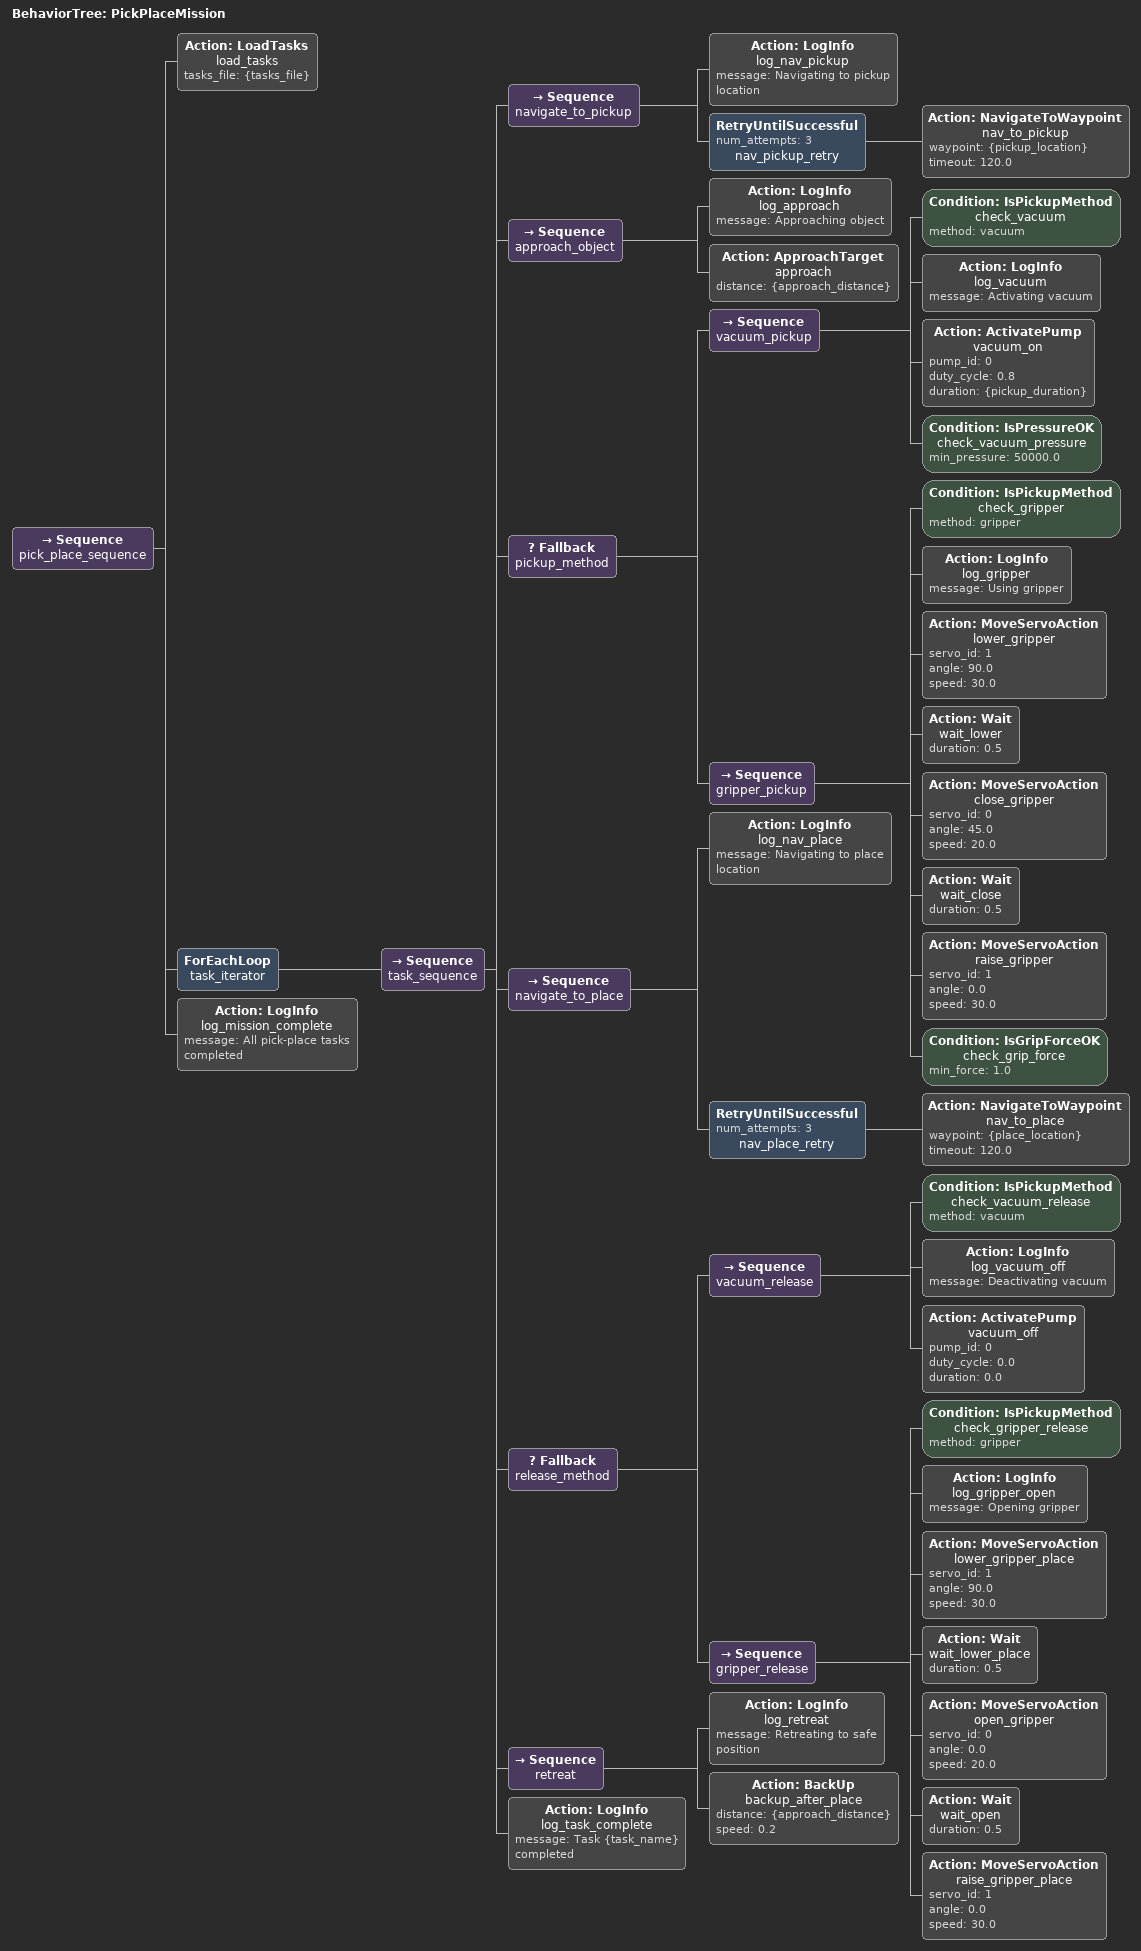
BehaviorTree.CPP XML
<root main_tree_to_execute="PickPlaceMission">
  <BehaviorTree ID="PickPlaceMission">
    <Sequence name="pick_place_sequence">

      <!-- Initialize mission -->
      <Action ID="LoadTasks"
              name="load_tasks"
              tasks_file="{tasks_file}"/>

      <!-- Iterate through tasks -->
      <ForEachLoop name="task_iterator">
        <Sequence name="task_sequence">

          <!-- Phase 1: Navigate to pickup location -->
          <Sequence name="navigate_to_pickup">
            <Action ID="LogInfo"
                    name="log_nav_pickup"
                    message="Navigating to pickup location"/>

            <RetryUntilSuccessful num_attempts="3" name="nav_pickup_retry">
              <Action ID="NavigateToWaypoint"
                      name="nav_to_pickup"
                      waypoint="{pickup_location}"
                      timeout="120.0"/>
            </RetryUntilSuccessful>
          </Sequence>

          <!-- Phase 2: Approach object -->
          <Sequence name="approach_object">
            <Action ID="LogInfo"
                    name="log_approach"
                    message="Approaching object"/>

            <Action ID="ApproachTarget"
                    name="approach"
                    distance="{approach_distance}"/>
          </Sequence>

          <!-- Phase 3: Pick up object -->
          <Fallback name="pickup_method">

            <!-- Vacuum pickup -->
            <Sequence name="vacuum_pickup">
              <Condition ID="IsPickupMethod"
                         name="check_vacuum"
                         method="vacuum"/>

              <Action ID="LogInfo"
                      name="log_vacuum"
                      message="Activating vacuum"/>

              <Action ID="ActivatePump"
                      name="vacuum_on"
                      pump_id="0"
                      duty_cycle="0.8"
                      duration="{pickup_duration}"/>

              <!-- Verify pickup -->
              <Condition ID="IsPressureOK"
                         name="check_vacuum_pressure"
                         min_pressure="50000.0"/>
            </Sequence>

            <!-- Gripper pickup -->
            <Sequence name="gripper_pickup">
              <Condition ID="IsPickupMethod"
                         name="check_gripper"
                         method="gripper"/>

              <Action ID="LogInfo"
                      name="log_gripper"
                      message="Using gripper"/>

              <!-- Lower gripper -->
              <Action ID="MoveServoAction"
                      name="lower_gripper"
                      servo_id="1"
                      angle="90.0"
                      speed="30.0"/>

              <Action ID="Wait"
                      name="wait_lower"
                      duration="0.5"/>

              <!-- Close gripper -->
              <Action ID="MoveServoAction"
                      name="close_gripper"
                      servo_id="0"
                      angle="45.0"
                      speed="20.0"/>

              <Action ID="Wait"
                      name="wait_close"
                      duration="0.5"/>

              <!-- Raise gripper -->
              <Action ID="MoveServoAction"
                      name="raise_gripper"
                      servo_id="1"
                      angle="0.0"
                      speed="30.0"/>

              <!-- Verify grip -->
              <Condition ID="IsGripForceOK"
                         name="check_grip_force"
                         min_force="1.0"/>
            </Sequence>

          </Fallback>

          <!-- Phase 4: Navigate to place location -->
          <Sequence name="navigate_to_place">
            <Action ID="LogInfo"
                    name="log_nav_place"
                    message="Navigating to place location"/>

            <RetryUntilSuccessful num_attempts="3" name="nav_place_retry">
              <Action ID="NavigateToWaypoint"
                      name="nav_to_place"
                      waypoint="{place_location}"
                      timeout="120.0"/>
            </RetryUntilSuccessful>
          </Sequence>

          <!-- Phase 5: Release object -->
          <Fallback name="release_method">

            <!-- Vacuum release -->
            <Sequence name="vacuum_release">
              <Condition ID="IsPickupMethod"
                         name="check_vacuum_release"
                         method="vacuum"/>

              <Action ID="LogInfo"
                      name="log_vacuum_off"
                      message="Deactivating vacuum"/>

              <Action ID="ActivatePump"
                      name="vacuum_off"
                      pump_id="0"
                      duty_cycle="0.0"
                      duration="0.0"/>
            </Sequence>

            <!-- Gripper release -->
            <Sequence name="gripper_release">
              <Condition ID="IsPickupMethod"
                         name="check_gripper_release"
                         method="gripper"/>

              <Action ID="LogInfo"
                      name="log_gripper_open"
                      message="Opening gripper"/>

              <!-- Lower gripper -->
              <Action ID="MoveServoAction"
                      name="lower_gripper_place"
                      servo_id="1"
                      angle="90.0"
                      speed="30.0"/>

              <Action ID="Wait"
                      name="wait_lower_place"
                      duration="0.5"/>

              <!-- Open gripper -->
              <Action ID="MoveServoAction"
                      name="open_gripper"
                      servo_id="0"
                      angle="0.0"
                      speed="20.0"/>

              <Action ID="Wait"
                      name="wait_open"
                      duration="0.5"/>

              <!-- Raise gripper -->
              <Action ID="MoveServoAction"
                      name="raise_gripper_place"
                      servo_id="1"
                      angle="0.0"
                      speed="30.0"/>
            </Sequence>

          </Fallback>

          <!-- Phase 6: Retreat to safe position -->
          <Sequence name="retreat">
            <Action ID="LogInfo"
                    name="log_retreat"
                    message="Retreating to safe position"/>

            <Action ID="BackUp"
                    name="backup_after_place"
                    distance="{approach_distance}"
                    speed="0.2"/>
          </Sequence>

          <!-- Log task completion -->
          <Action ID="LogInfo"
                  name="log_task_complete"
                  message="Task {task_name} completed"/>

        </Sequence>
      </ForEachLoop>

      <!-- Mission complete -->
      <Action ID="LogInfo"
              name="log_mission_complete"
              message="All pick-place tasks completed"/>

    </Sequence>
  </BehaviorTree>
</root>
